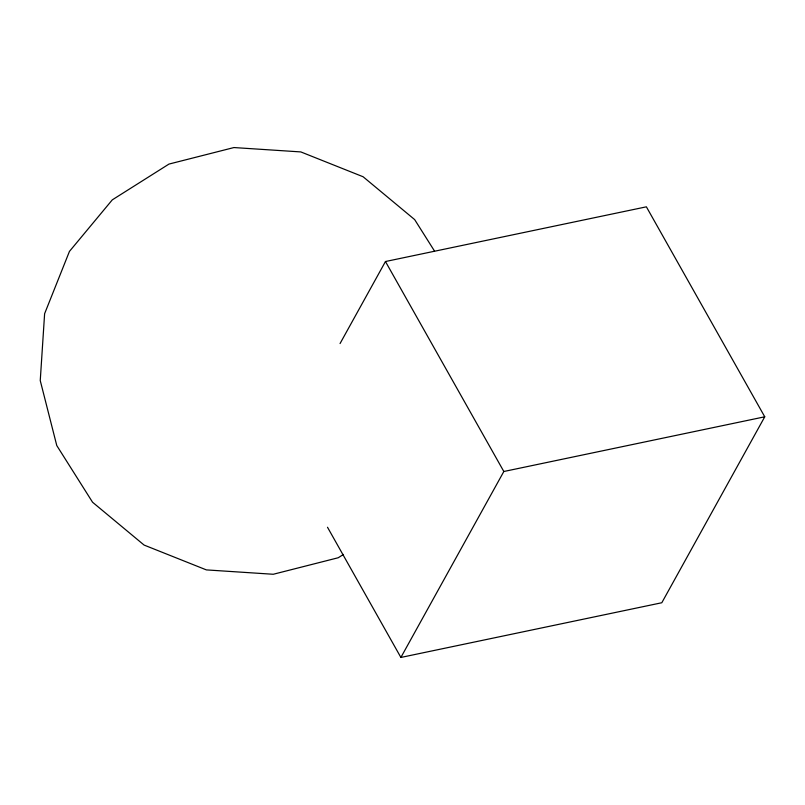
<?xml version="1.0" encoding="UTF-8"?>
<svg xmlns="http://www.w3.org/2000/svg" width="805" height="805" viewBox="0 0 805 805"><rect width="100%" height="100%" fill="white"/><g stroke="black" fill="none" stroke-linecap="round" stroke-linejoin="round"><path stroke-width="1.21" d="M340.052 343.554L385.464 261.524L646.385 206.825L764.75 416.799L661.811 602.744L400.89 657.444L327.504 527.255M400.89 657.444L503.829 471.499L764.75 416.799M343.483 554.434L338.241 557.744L273.267 574.267L206.382 569.9L144.105 545.076L92.555 502.229L56.773 445.547L40.25 380.584L44.617 313.688L69.441 251.412L112.287 199.861L168.97 164.079L233.933 147.556L300.829 151.924L363.095 176.748L414.656 219.594L434.529 251.08M385.464 261.524L503.829 471.499"/></g></svg>
